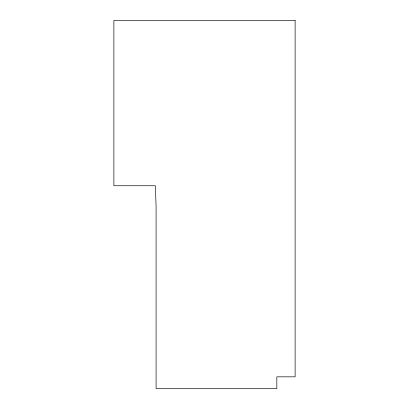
<?xml version="1.0" encoding="UTF-8"?>
<svg xmlns="http://www.w3.org/2000/svg" width="409" height="409" viewBox="0 0 409 409"><rect width="100%" height="100%" fill="white"/><g stroke="black" fill="none" stroke-linecap="round" stroke-linejoin="round"><path stroke-width="0.61" d="M295.119 20.45L113.881 20.45L113.881 185.742L155.379 185.742L156.085 206.448L156.085 388.55L276.832 388.55L276.832 376.827L295.119 376.827L295.119 20.45"/></g></svg>
